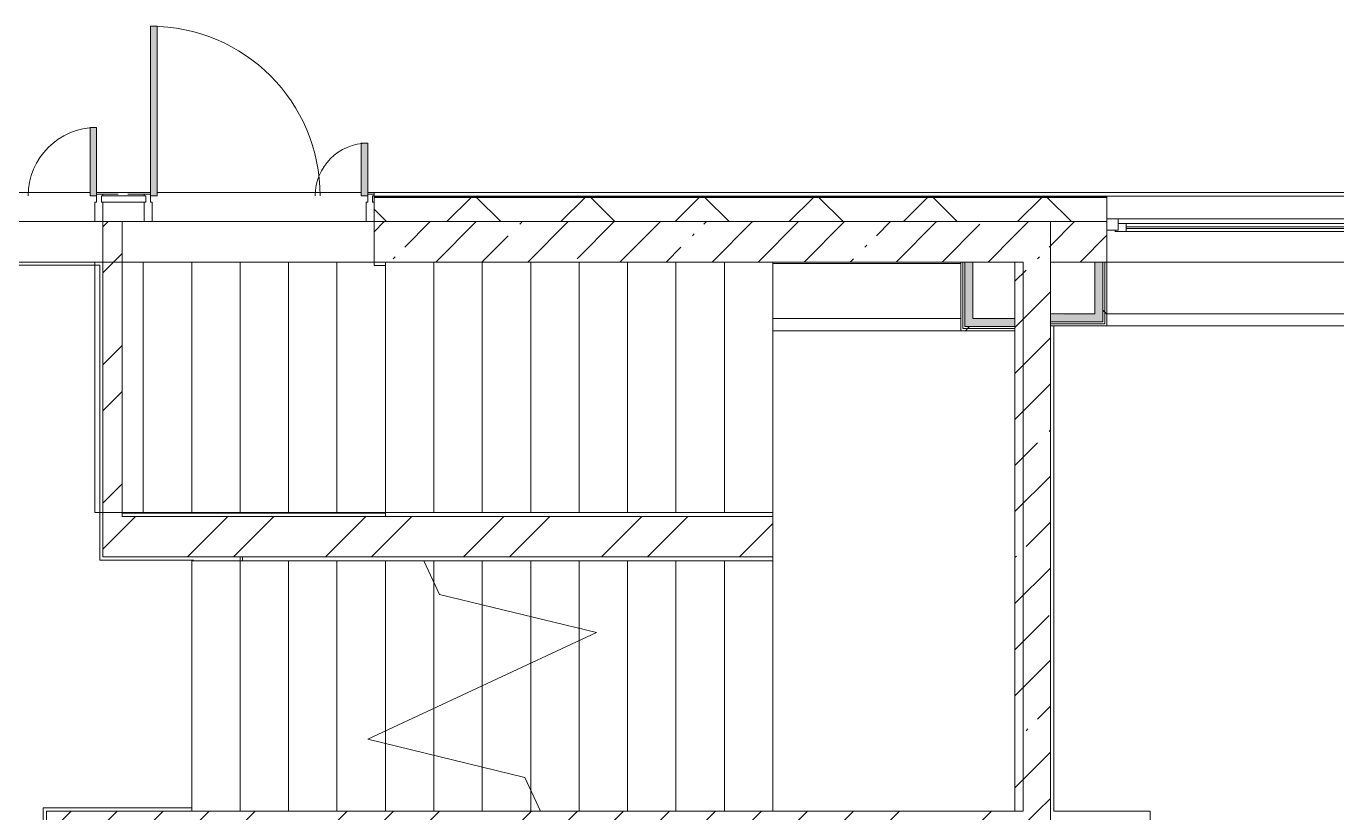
# Model space of a CAD drawing. Header units: millimetres. Extents: x -3724 to 231642, y -8553 to 29017.
# Drawn here: x 174159 to 182278, y 17740 to 22610 of the extents above; entities that cross this region are included whole.
import ezdxf

# ---------------------------------------------------------------- set-up
doc = ezdxf.new("R2010")
doc.units = ezdxf.units.MM
doc.linetypes.add('200_ШТРИХ__ш1_п0_6_', pattern=[160, 100, -60])
for name, color, linetype, lineweight in [('A-DETL-MBND-1', 7, '200_ШТРИХ__ш1_п0_6_', 9), ('A-GLAZ-2', 7, 'Continuous', 5), ('A-GLAZ-CWMG-2', 7, 'Continuous', 5), ('A-WALL', 7, 'Continuous', 9), ('A-WALL-3', 7, 'Continuous', 5), ('I-WALL-3', 7, 'Continuous', 5), ('S-STRS-3', 7, 'Continuous', 5), ('S-STRS-MBND-2', 7, 'Continuous', 5)]:
    doc.layers.add(name, color=color, linetype=linetype, lineweight=lineweight)
for name, color, linetype, lineweight, true_color in [('A-DOOR-2', 7, 'Continuous', 5, 0xaaaaaa), ('A-DOOR-3', 7, 'Continuous', 5, 0xe2e2e2), ('A-FLOR-1', 7, 'Continuous', 5, 0xaaaaaa), ('I-WALL-1', 7, 'Continuous', 5, 0xe7e7e7), ('I-WALL-2', 7, 'Continuous', 9, 0xe7e7e7)]:
    doc.layers.add(name, color=color, linetype=linetype, lineweight=lineweight, true_color=true_color)
pattern_1 = [(45, (79704.28, 0), (-285.1231, 285.1231), []), (45, (79989.4, 0), (-285.1231, 285.1231), [504.031, -100.806, 16.764, -84.042])]
pattern_2 = [(45, (79704.3, 0), (-427.6843, 427.6843), []), (45, (79989.4, 0), (-427.6843, 427.6843), [])]
pattern_3 = [(45, (79704.3, 0), (-530.33, 530.33), []), (135, (79704.3, 0), (-530.33, -530.33), [])]

# ---------------------------------------------------------------- blocks, each defined once
blk = doc.blocks.new('120_Окно_СКБ_2Ст_Фрамуга сверху - 120_Окно_СКБ_2Ст_2300х2500_h_ ДОО-23103760-1_3_1_птичка')
at = {"layer": 'A-GLAZ-2'}
for p, q in [((-1150, -127), (-1150, -57)), ((-1150, -57), (-1080, -57)), ((1150, -57), (-1150, -57)), ((-1080, -57), (-1080, -127)), ((-1080, -57), (1080, -57)), ((520, -127), (520, -57)), ((520, -57), (590, -57)), ((590, -57), (590, -127)), ((1080, -127), (1080, -57)), ((1080, -57), (1150, -57)), ((1150, -57), (1150, -127)), ((-1080, -127), (-1150, -127)), ((-1150, -127), (-1100, -127)), ((-1080, -127), (-1100, -127)), ((-1100, -127), (-1100, -137)), ((-1100, -137), (540, -137)), ((540, -137), (-1100, -137)), ((520, -87), (-1080, -87)), ((-1080, -87), (-1080, -127)), ((-1030, -137), (-1030, -87)), ((-1030, -107), (470, -107)), ((470, -117), (-1030, -117)), ((470, -137), (470, -87)), ((520, -127), (520, -87)), ((590, -127), (520, -127)), ((540, -127), (520, -127)), ((540, -127), (570, -127)), ((540, -127), (570, -127)), ((540, -137), (540, -127)), ((590, -127), (570, -127)), ((570, -127), (570, -137)), ((570, -137), (1100, -137)), ((1100, -137), (570, -137)), ((1080, -87), (590, -87)), ((590, -87), (590, -127)), ((640, -137), (640, -87)), ((640, -107), (1030, -107)), ((1030, -117), (640, -117)), ((1030, -137), (1030, -87)), ((1080, -127), (1080, -87)), ((1150, -127), (1080, -127)), ((1100, -127), (1080, -127)), ((1100, -127), (1150, -127)), ((1100, -137), (1100, -127))]:
    blk.add_line(p, q, dxfattribs=at)
blk = doc.blocks.new('DRS_ДПУ_распашная__2Ст_Прямоугольная1 - ВН-4_ Нр_ДО_1500х2200 глухая-26741401-1_3_1_птичка')
at = {"layer": 'A-DOOR-3'}
for points in [[(-770, 0), (-730, 0), (-730, 1050), (-770, 1050), (-770, 20)], [(770, 0), (770, 423.1), (730, 423.1), (730, 0)]]:
    blk.add_hatch(color=256, dxfattribs=at).paths.add_polyline_path(points)
at = {"layer": 'A-DOOR-2'}
for p, q in [((-770, 1050), (-770, 0)), ((-730, 1050), (-770, 1050)), ((-730, 0), (-730, 1050)), ((770, 423.1), (730, 423.1)), ((730, 423.1), (730, 0)), ((770, 0), (770, 423.1)), ((-770, 0), (-730, 0)), ((730, 0), (770, 0))]:
    blk.add_line(p, q, dxfattribs=at)
for centre, radius, start, end in [((-770, 0), 1050, 360, 90), ((770, 0), 423.1, 90, 180)]:
    blk.add_arc(centre, radius, start, end, dxfattribs=at)
blk = doc.blocks.new('Прямоугольный импост - Импост структурный с накладкой - 170мм-22855209-1_3_1_птичка')
at = {"layer": 'A-GLAZ-CWMG-2'}
for p, q in [((-50, 40), (-50, 160)), ((-50, 160), (0, 160)), ((0, 160), (0, 40)), ((-40, 40), (-50, 40)), ((-40, 0), (-40, 40)), ((-10, 40), (-10, 0)), ((0, 40), (-10, 40)), ((-10, 0), (0, 0)), ((0, 0), (0, -10)), ((0, -10), (-40, -10))]:
    blk.add_line(p, q, dxfattribs=at)
blk = doc.blocks.new('PNS_Панель прямоугольная - Нр_Металл - 40мм-23713233-1_3_1_птичка')
at = {"layer": 'A-GLAZ-2'}
for p, q in [((-137.5, 0), (137.5, 0)), ((137.5, 0), (-137.5, 0)), ((-127.5, -40), (127.5, -40))]:
    blk.add_line(p, q, dxfattribs=at)
blk = doc.blocks.new('Прямоугольный импост - Импост структурный с накладкой - 170мм-22855551-1_3_1_птичка')
at = {"layer": 'A-DETL-MBND-1'}
for p, q in [((94930, 21560), (94930, 21570)), ((95185, 21570), (94930, 21570)), ((95185, 21570), (95185, 21560))]:
    blk.add_line(p, q, dxfattribs=at)
blk = doc.blocks.new('Прямоугольный импост - Импост структурный с накладкой - 170мм-22855665-1_3_1_птичка')
at = {"layer": 'A-GLAZ-CWMG-2'}
for p, q in [((-25, 40), (-25, 160)), ((-25, 160), (25, 160)), ((25, 160), (25, 40)), ((-15, 40), (-25, 40)), ((-25, -10), (-25, 0)), ((-25, 0), (-15, 0)), ((-15, 0), (-15, 40)), ((15, 40), (15, 0)), ((25, 40), (15, 40)), ((15, -10), (-25, -10))]:
    blk.add_line(p, q, dxfattribs=at)
blk = doc.blocks.new('Прямоугольный импост - Импост структурный с накладкой - 170мм-V248-1_3_1_птичка')
at = {"layer": 'A-GLAZ-CWMG-2'}
for p, q in [((-25, 40), (-25, 160)), ((-25, 160), (25, 160)), ((25, 160), (25, 40)), ((-15, 40), (-25, 40)), ((-15, 0), (-15, 40)), ((15, 40), (15, 0)), ((25, 40), (15, 40)), ((15, 0), (25, 0)), ((25, 0), (25, -10)), ((25, -10), (-15, -10))]:
    blk.add_line(p, q, dxfattribs=at)
blk = doc.blocks.new('DRS_ДПУ_распашная__2Ст_Прямоугольная1 - ВН-4_ Нр_ДО_1500х2200 глухая-26857260-1_3_1_птичка')
at = {"layer": 'A-DOOR-3'}
for points in [[(-672.5, 0), (-632.5, 0), (-632.5, 1050), (-672.5, 1050), (-672.5, 20)], [(632.5, 0), (672.5, 0), (672.5, 325.6), (632.5, 325.6), (632.5, 20)]]:
    blk.add_hatch(color=256, dxfattribs=at).paths.add_polyline_path(points)
at = {"layer": 'A-DOOR-2'}
for p, q in [((-672.5, 1050), (-672.5, 0)), ((-632.5, 1050), (-672.5, 1050)), ((-632.5, 0), (-632.5, 1050)), ((672.5, 325.6), (632.5, 325.6)), ((632.5, 325.6), (632.5, 0)), ((672.5, 0), (672.5, 325.6)), ((-672.5, 0), (-632.5, 0)), ((632.5, 0), (672.5, 0))]:
    blk.add_line(p, q, dxfattribs=at)
for centre, radius, start, end in [((-672.5, 0), 1050, 360, 90), ((672.5, 0), 325.6, 90, 180)]:
    blk.add_arc(centre, radius, start, end, dxfattribs=at)
blk = doc.blocks.new('Зашивка приборов отопления - Зашивка приборов отопления-33267402-1_3_1_птичка')
at = {"layer": 'A-WALL-3'}
for p, q in [((103450, 21150), (101150, 21150)), ((105550, 21150), (104650, 21150)), ((107750, 21150), (106850, 21150)), ((101150, 20829), (108150, 20829)), ((108150, 20829), (101150, 20829)), ((101150, 20754), (108150, 20754))]:
    blk.add_line(p, q, dxfattribs=at)
blk = doc.blocks.new('Зашивка приборов отопления32 - Зашивка приборов отопления-33323791-1_3_1_птичка')
at = {"layer": 'A-WALL-3'}
for p, q in [((126595, 120), (125430, 120)), ((126595, 45), (126595, 120)), ((126595, 45), (125430, 45)), ((125430, 45), (126595, 45)), ((126595, -295), (126595, 45)), ((125430, -295), (126595, -295))]:
    blk.add_line(p, q, dxfattribs=at)

msp = doc.modelspace()

# ---------------------------------------------------------------- hatches: boundary and pattern name
at = {"layer": 'A-WALL-3'}
h = msp.add_hatch(dxfattribs=at)
h.set_pattern_fill('FP_137', color=256, style=0, pattern_type=2)
h.set_pattern_definition([(45, (79704.3, 0), (-353.5534, 353.5534), []), (135, (79704.3, 0), (-353.5534, -353.5534), [])])
h.paths.add_polyline_path([(179446, 21400), (180854.3, 21400), (180854.3, 21550), (176314.3, 21550), (176314.3, 21400), (178784.3, 21400)])
h.paths.add_polyline_path([(186554.3, 21400), (186554.3, 21550), (185254.3, 21550), (185254.3, 21400), (185754.3, 21400)])
h.paths.add_polyline_path([(184354.3, 21400), (184354.3, 21550), (183154.3, 21550), (183154.3, 21400), (183641.2, 21400)])
h.paths.add_polyline_path([(190054.3, 21400), (190507.4, 21400), (190398.9, 21550), (189654.3, 21550), (189654.3, 21400), (189934, 21400)])
h.paths.add_polyline_path([(187454.3, 21400), (188754.3, 21400), (188754.3, 21550), (187454.3, 21550), (187454.3, 21540.1)])
h.paths.add_polyline_path([(173014.3, 21400), (173010.7, 21550), (172764.3, 21550), (172764.3, 21400), (172874.3, 21400)])
h.paths.add_polyline_path([(190754.3, 21400), (190939.4, 21400), (190830.9, 21550), (190645.8, 21550), (190674.7, 21510)])
at = {"layer": 'I-WALL-1'}
for points in [[(180829.3, 20779), (180829.3, 21150), (180779.3, 21150), (180779.3, 20779)], [(180524.3, 20779), (180779.3, 20779), (180779.3, 20829), (180504.3, 20823.4), (180504.3, 20779)]]:
    msp.add_hatch(color=256, dxfattribs=at).paths.add_polyline_path(points)
at = {"layer": 'I-WALL-2'}
for points in [[(179974.3, 20750), (180024.3, 20750), (180024.3, 21150), (179974.3, 21150), (179974.3, 20787.6)], [(180024.3, 20750), (180284.3, 20750), (180284.3, 20800), (180024.3, 20800), (180024.3, 20787.6)]]:
    msp.add_hatch(color=256, dxfattribs=at).paths.add_polyline_path(points)
at = {"layer": 'I-WALL-3'}
h = msp.add_hatch(dxfattribs=at)
h.set_pattern_fill('FP_118', color=256, style=0, pattern_type=2)
h.set_pattern_definition(pattern_1)
h.paths.add_polyline_path([(176384.3, 21150), (180284.3, 21150), (180284.3, 21400), (176314.3, 21400), (176314.3, 21150)])
h.paths.add_polyline_path([(173014.3, 21150), (173014.3, 21400), (172764.3, 21400), (172764.3, 21150), (172949.8, 21150)])
h = msp.add_hatch(dxfattribs=at)
h.set_pattern_fill('FP_178', color=256, style=0, pattern_type=2)
h.set_pattern_definition(pattern_2)
h.paths.add_polyline_path([(174634.3, 19325), (174754.3, 19325), (174754.3, 21400), (174634.3, 21400), (174634.3, 19391.6)])
h = msp.add_hatch(dxfattribs=at)
h.set_pattern_fill('FP_118', color=256, style=0, pattern_type=2)
h.set_pattern_definition(pattern_1)
h.paths.add_polyline_path([(180504.3, 17750), (180504.3, 21400), (180284.3, 21400), (180284.3, 17750), (180494.8, 17750)])
h = msp.add_hatch(dxfattribs=at)
h.set_pattern_fill('FP_118', color=256, style=0, pattern_type=2)
h.set_pattern_definition(pattern_1)
h.paths.add_polyline_path([(183154.3, 21150), (184354.3, 21150), (184354.3, 21400), (183154.3, 21400), (183154.3, 21217.1)])
h.paths.add_polyline_path([(180854.3, 21150), (180854.3, 21400), (180504.3, 21400), (180504.3, 21150)])
h.paths.add_polyline_path([(185754.3, 21150), (186554.3, 21150), (186554.3, 21400), (185754.3, 21400), (185754.3, 21246.2)])
h.paths.add_polyline_path([(189934, 21150), (190054.3, 21150), (190054.3, 21400), (189654.3, 21400), (189654.3, 21150)])
h.paths.add_polyline_path([(187454.3, 21150), (188754.3, 21150), (188754.3, 21400), (187454.3, 21400), (187454.3, 21320.6)])
h = msp.add_hatch(dxfattribs=at)
h.set_pattern_fill('FP_215', color=256, style=0, pattern_type=2)
h.set_pattern_definition(pattern_3)
h.paths.add_polyline_path([(180841.8, 20766.5), (180841.8, 21150), (180829.3, 21150), (180829.3, 20766.5)])
h = msp.add_hatch(dxfattribs=at)
h.set_pattern_fill('FP_215', color=256, style=0, pattern_type=2)
h.set_pattern_definition(pattern_3)
h.paths.add_polyline_path([(180841.8, 20754), (180854.3, 20755), (180854.3, 21150), (180841.8, 21150), (180841.8, 20755)])
h = msp.add_hatch(dxfattribs=at)
h.set_pattern_fill('FP_215', color=256, style=0, pattern_type=2)
h.set_pattern_definition(pattern_3)
h.paths.add_polyline_path([(180024.3, 20725), (180284.3, 20725), (180284.3, 20737.5), (179961.8, 20734.4), (179961.8, 20725), (179974.3, 20725)])
h = msp.add_hatch(dxfattribs=at)
h.set_pattern_fill('FP_215', color=256, style=0, pattern_type=2)
h.set_pattern_definition(pattern_3)
h.paths.add_polyline_path([(180024.3, 20737.5), (180284.3, 20737.5), (180284.3, 20750), (179974.3, 20750), (179974.3, 20737.5)])
h = msp.add_hatch(dxfattribs=at)
h.set_pattern_fill('FP_178', color=256, style=0, pattern_type=2)
h.set_pattern_definition(pattern_2)
h.paths.add_polyline_path([(175194.3, 19325), (178784.3, 19325), (178784.3, 19575), (174754.3, 19575), (174754.3, 19325)])
h = msp.add_hatch(dxfattribs=at)
h.set_pattern_fill('FP_118', color=256, style=0, pattern_type=2)
h.set_pattern_definition(pattern_1)
h.paths.add_polyline_path([(174284.3, 13620), (174504.3, 13620), (174504.3, 17750), (174284.3, 17750), (174284.3, 13744.9)])
h = msp.add_hatch(dxfattribs=at)
h.set_pattern_fill('FP_118', color=256, style=0, pattern_type=2)
h.set_pattern_definition(pattern_1)
h.paths.add_polyline_path([(180504.3, 17530), (180504.3, 17750), (174504.3, 17750), (174504.3, 17530), (180494.8, 17530)])

# ---------------------------------------------------------------- linework, layer by layer
at = {"layer": 'A-FLOR-1'}
for p, q in [((174889.3, 21400), (174754.3, 21400)), ((176264.3, 21400), (174939.3, 21400)), ((174614.3, 21130), (172754.3, 21130)), ((174634.3, 21150), (173014.3, 21150)), ((174614.3, 19304), (174614.3, 21130)), ((176314.3, 21129.5), (176314.3, 21150)), ((176384.3, 21129.5), (176314.3, 21129.5)), ((176384.3, 19575), (176384.3, 21129.5)), ((180524.3, 20754), (180524.3, 17750)), ((174754.3, 19595.5), (176384.3, 19595.5)), ((175484.3, 19300), (175484.3, 19325)), ((175499.3, 19300), (175499.3, 19325)), ((175194.3, 19304), (174614.3, 19304)), ((174264.3, 13620), (174264.3, 17770.5)), ((174264.3, 17770.5), (175184.3, 17770.5)), ((180524.3, 17750), (181122.3, 17750)), ((181122.3, 17750), (181122.3, 15165))]:
    msp.add_line(p, q, dxfattribs=at)
at = {"layer": 'A-WALL'}
for p, q in [((180854.3, 21553), (176314.3, 21553)), ((180854.3, 21550), (176314.3, 21550)), ((176314.3, 21400), (180284.3, 21400)), ((180504.3, 21400), (180854.3, 21400)), ((179961.8, 20737.5), (179961.8, 21150)), ((179974.3, 20750), (179974.3, 21150)), ((180829.3, 20779), (180829.3, 21150)), ((180841.8, 20766.5), (180841.8, 21150)), ((180284.3, 20725), (180284.3, 20800)), ((180504.3, 20829), (180504.3, 20754)), ((180284.3, 20737.5), (179961.8, 20737.5)), ((180284.3, 20750), (179974.3, 20750)), ((180504.3, 20779), (180829.3, 20779)), ((180504.3, 20766.5), (180841.8, 20766.5))]:
    msp.add_line(p, q, dxfattribs=at)
at = {"layer": 'A-WALL-3'}
for p, q in [((173094.3, 21580), (174554.3, 21580)), ((174594.3, 21580), (174929.3, 21580)), ((174969.3, 21580), (176234.3, 21580)), ((176274.3, 21580), (190846.2, 21580)), ((176314.3, 21580), (176314.3, 21400)), ((188754.3, 21558), (176314.3, 21558)), ((180854.3, 21400), (180854.3, 21558)), ((180284.3, 21400), (180504.3, 21400))]:
    msp.add_line(p, q, dxfattribs=at)
at = {"layer": 'I-WALL-3'}
for p, q in [((173064.3, 21400), (174584.3, 21400)), ((174754.3, 21400), (174634.3, 21400)), ((174634.3, 21400), (174634.3, 19325)), ((174754.3, 19575), (174754.3, 21400)), ((176314.3, 21400), (176314.3, 21150)), ((180504.3, 21400), (180504.3, 20829)), ((180854.3, 20754), (180854.3, 21400)), ((176314.3, 21150), (180284.3, 21150)), ((179949.3, 21150), (179949.3, 20725)), ((180024.3, 20800), (180024.3, 21150)), ((180284.3, 21150), (180284.3, 20800)), ((185254.3, 21150), (180504.3, 21150)), ((180779.3, 21150), (180779.3, 20829)), ((180284.3, 20800), (180024.3, 20800)), ((180779.3, 20829), (180504.3, 20829)), ((179949.3, 20725), (180284.3, 20725)), ((180284.3, 20725), (180284.3, 17750)), ((180504.3, 20754), (180504.3, 17530)), ((180504.3, 20754), (180854.3, 20754)), ((178784.3, 19575), (174754.3, 19575)), ((178784.3, 19325), (178784.3, 19575)), ((174634.3, 19325), (178784.3, 19325)), ((174284.3, 17750), (174284.3, 13620)), ((180284.3, 17750), (174284.3, 17750))]:
    msp.add_line(p, q, dxfattribs=at)
at = {"layer": 'S-STRS-3'}
for p, q in [((176384.3, 19600), (176384.3, 21150)), ((176684.3, 19600), (176684.3, 21150)), ((176684.3, 19600), (176684.3, 21150)), ((176984.3, 19600), (176984.3, 21150)), ((176984.3, 19600), (176984.3, 21150)), ((177284.3, 19600), (177284.3, 21150)), ((177284.3, 19600), (177284.3, 21150)), ((177584.3, 19600), (177584.3, 21150)), ((177584.3, 19600), (177584.3, 21150)), ((177884.3, 19600), (177884.3, 21150)), ((177884.3, 19600), (177884.3, 21150)), ((178184.3, 19600), (178184.3, 21150)), ((178184.3, 19600), (178184.3, 21150)), ((178484.3, 19600), (178484.3, 21150)), ((178484.3, 19600), (178484.3, 21150)), ((178784.3, 21140), (178784.3, 21150)), ((178784.3, 21140), (178784.3, 21150)), ((178784.3, 19600), (178784.3, 20725)), ((178784.3, 19600), (178784.3, 20725)), ((176684.3, 19600), (176384.3, 19600)), ((176984.3, 19600), (176684.3, 19600)), ((177284.3, 19600), (176984.3, 19600)), ((177584.3, 19600), (177284.3, 19600)), ((177884.3, 19600), (177584.3, 19600)), ((178184.3, 19600), (177884.3, 19600)), ((178484.3, 19600), (178184.3, 19600)), ((178784.3, 19600), (178484.3, 19600)), ((178784.3, 19600), (178784.3, 19575)), ((178784.3, 19325), (178784.3, 19300)), ((175184.3, 19300), (175184.3, 17750)), ((175184.3, 19300), (175484.3, 19300)), ((175184.3, 19300), (175184.3, 17750)), ((175484.3, 19300), (175784.3, 19300)), ((175484.3, 19300), (175484.3, 17750)), ((175484.3, 19300), (175484.3, 17750)), ((175784.3, 19300), (176084.3, 19300)), ((175784.3, 19300), (175784.3, 17750)), ((175784.3, 19300), (175784.3, 17750)), ((176084.3, 19300), (176384.3, 19300)), ((176084.3, 19300), (176084.3, 17750)), ((176084.3, 19300), (176084.3, 17750)), ((176384.3, 19300), (176622.9, 19300)), ((176384.3, 19300), (176384.3, 18245.2)), ((176384.3, 19300), (176384.3, 18245.2)), ((176622.9, 19300), (176684.3, 19300)), ((176684.3, 19300), (176984.3, 19300)), ((176684.3, 19300), (176684.3, 19168.4)), ((176684.3, 19300), (176684.3, 19168.4)), ((176984.3, 19300), (177284.3, 19300)), ((176984.3, 19300), (176984.3, 19027.2)), ((176984.3, 19300), (176984.3, 19027.2)), ((177284.3, 19300), (177584.3, 19300)), ((177284.3, 19300), (177284.3, 18954.3)), ((177284.3, 19300), (177284.3, 18954.3)), ((177584.3, 19300), (177884.3, 19300)), ((177584.3, 19300), (177584.3, 18881.4)), ((177584.3, 19300), (177584.3, 18881.4)), ((177884.3, 19300), (178184.3, 19300)), ((177884.3, 19300), (177884.3, 17750)), ((177884.3, 19300), (177884.3, 17750)), ((178184.3, 19300), (178484.3, 19300)), ((178184.3, 19300), (178184.3, 17750)), ((178184.3, 19300), (178184.3, 17750)), ((178484.3, 19300), (178784.3, 19300)), ((178484.3, 19300), (178484.3, 17750)), ((178484.3, 19300), (178484.3, 17750)), ((178784.3, 19300), (178784.3, 17750)), ((176684.3, 19168.4), (176684.3, 18385.1)), ((176684.3, 19168.4), (176684.3, 18385.1)), ((176984.3, 19027.2), (176984.3, 18525)), ((176984.3, 19027.2), (176984.3, 18525)), ((177284.3, 18954.3), (177284.3, 18664.9)), ((177284.3, 18954.3), (177284.3, 18664.9)), ((177584.3, 18881.4), (177584.3, 18804.8)), ((177584.3, 18881.4), (177584.3, 18804.8)), ((177584.3, 18804.8), (177584.3, 17750)), ((177584.3, 18804.8), (177584.3, 17750)), ((177284.3, 18664.9), (177284.3, 17881.6)), ((177284.3, 18664.9), (177284.3, 17881.6)), ((176984.3, 18525), (176984.3, 18022.8)), ((176984.3, 18525), (176984.3, 18022.8)), ((176684.3, 18385.1), (176684.3, 18095.7)), ((176684.3, 18385.1), (176684.3, 18095.7)), ((176384.3, 18245.2), (176384.3, 18168.6)), ((176384.3, 18245.2), (176384.3, 18168.6)), ((176384.3, 18168.6), (176384.3, 17750)), ((176384.3, 18168.6), (176384.3, 17750)), ((176684.3, 18095.7), (176684.3, 17750)), ((176684.3, 18095.7), (176684.3, 17750)), ((176984.3, 18022.8), (176984.3, 17750)), ((176984.3, 18022.8), (176984.3, 17750)), ((177284.3, 17881.6), (177284.3, 17750)), ((177284.3, 17881.6), (177284.3, 17750)), ((177284.3, 17750), (177345.7, 17750))]:
    msp.add_line(p, q, dxfattribs=at)
at = {"layer": 'S-STRS-MBND-2'}
for p, q in [((174584.3, 19600), (174584.3, 21150)), ((178784.3, 21150), (174584.3, 21150)), ((174884.3, 19600), (174884.3, 21150)), ((174884.3, 19600), (174884.3, 21150)), ((175184.3, 19600), (175184.3, 21150)), ((175184.3, 19600), (175184.3, 21150)), ((175484.3, 19600), (175484.3, 21150)), ((175484.3, 19600), (175484.3, 21150)), ((175784.3, 19600), (175784.3, 21150)), ((175784.3, 19600), (175784.3, 21150)), ((176084.3, 19600), (176084.3, 21150)), ((176084.3, 19600), (176084.3, 21150)), ((176384.3, 19600), (176384.3, 21150)), ((176384.3, 19600), (176384.3, 21150)), ((176684.3, 19600), (176684.3, 21150)), ((176684.3, 19600), (176684.3, 21150)), ((176984.3, 19600), (176984.3, 21150)), ((176984.3, 19600), (176984.3, 21150)), ((177284.3, 19600), (177284.3, 21150)), ((177284.3, 19600), (177284.3, 21150)), ((177584.3, 19600), (177584.3, 21150)), ((177584.3, 19600), (177584.3, 21150)), ((177884.3, 19600), (177884.3, 21150)), ((177884.3, 19600), (177884.3, 21150)), ((178184.3, 19600), (178184.3, 21150)), ((178184.3, 19600), (178184.3, 21150)), ((178484.3, 19600), (178484.3, 21150)), ((178484.3, 19600), (178484.3, 21150)), ((180334.3, 21150), (178784.3, 21150)), ((178784.3, 19600), (178784.3, 21150)), ((178784.3, 19600), (178784.3, 21150)), ((180334.3, 17750), (180334.3, 21150)), ((178784.3, 19600), (174584.3, 19600)), ((178784.3, 19600), (178784.3, 19300)), ((176622.9, 19300), (178784.3, 19300)), ((176720.1, 19091.4), (176622.9, 19300)), ((176684.3, 19300), (176684.3, 19168.4)), ((176684.3, 19300), (176684.3, 19168.4)), ((176984.3, 19300), (176984.3, 19027.2)), ((176984.3, 19300), (176984.3, 19027.2)), ((177284.3, 19300), (177284.3, 18954.3)), ((177284.3, 19300), (177284.3, 18954.3)), ((177584.3, 19300), (177584.3, 18881.4)), ((177584.3, 19300), (177584.3, 18881.4)), ((177884.3, 19300), (177884.3, 17750)), ((177884.3, 19300), (177884.3, 17750)), ((178184.3, 19300), (178184.3, 17750)), ((178184.3, 19300), (178184.3, 17750)), ((178484.3, 19300), (178484.3, 17750)), ((178484.3, 19300), (178484.3, 17750)), ((178784.3, 19300), (178784.3, 17750)), ((178784.3, 19300), (178784.3, 17750)), ((177692.3, 18855.2), (176720.1, 19091.4)), ((176276.2, 18194.8), (177692.3, 18855.2)), ((177584.3, 18804.8), (177584.3, 17750)), ((177584.3, 18804.8), (177584.3, 17750)), ((177284.3, 18664.9), (177284.3, 17881.6)), ((177284.3, 18664.9), (177284.3, 17881.6)), ((176984.3, 18525), (176984.3, 18022.8)), ((176984.3, 18525), (176984.3, 18022.8)), ((176684.3, 18385.1), (176684.3, 18095.7)), ((176684.3, 18385.1), (176684.3, 18095.7)), ((177248.4, 17958.6), (176276.2, 18194.8)), ((176384.3, 18245.2), (176384.3, 18168.6)), ((176384.3, 18245.2), (176384.3, 18168.6)), ((177345.7, 17750), (177248.4, 17958.6)), ((177345.7, 17750), (178784.3, 17750)), ((178784.3, 17750), (180334.3, 17750))]:
    msp.add_line(p, q, dxfattribs=at)

# ---------------------------------------------------------------- block references
at = {"layer": 'A-DETL-MBND-1'}
msp.add_blockref('Прямоугольный импост - Импост структурный с накладкой - 170мм-22855551-1_3_1_птичка', (79704.3, 0), dxfattribs=at)
at = {"layer": 'A-DOOR-2'}
for name, p in [('DRS_ДПУ_распашная__2Ст_Прямоугольная1 - ВН-4_ Нр_ДО_1500х2200 глухая-26741401-1_3_1_птичка', (173824.3, 21560)), ('DRS_ДПУ_распашная__2Ст_Прямоугольная1 - ВН-4_ Нр_ДО_1500х2200 глухая-26857260-1_3_1_птичка', (175601.8, 21560))]:
    msp.add_blockref(name, p, dxfattribs=at)
at = {"layer": 'A-GLAZ-2'}
for name, p in [('PNS_Панель прямоугольная - Нр_Металл - 40мм-23713233-1_3_1_птичка', (174761.8, 21560)), ('120_Окно_СКБ_2Ст_Фрамуга сверху - 120_Окно_СКБ_2Ст_2300х2500_h_ ДОО-23103760-1_3_1_птичка', (182004.3, 21475))]:
    msp.add_blockref(name, p, dxfattribs=at)
at = {"layer": 'A-GLAZ-CWMG-2', "extrusion": (0, 0, -1), "rotation": 180}
for name, p in [('Прямоугольный импост - Импост структурный с накладкой - 170мм-V248-1_3_1_птичка', (-174609.3, 21560)), ('Прямоугольный импост - Импост структурный с накладкой - 170мм-22855665-1_3_1_птичка', (-174914.3, 21560)), ('Прямоугольный импост - Импост структурный с накладкой - 170мм-22855209-1_3_1_птичка', (-176314.3, 21560))]:
    msp.add_blockref(name, p, dxfattribs=at)
at = {"layer": 'A-WALL-3', "rotation": 180}
msp.add_blockref('Зашивка приборов отопления32 - Зашивка приборов отопления-33323791-1_3_1_птичка', (305379.3, 20845), dxfattribs=at)
at = {"layer": 'A-WALL-3'}
msp.add_blockref('Зашивка приборов отопления - Зашивка приборов отопления-33267402-1_3_1_птичка', (79704.3, 0), dxfattribs=at)

doc.saveas('drawing.dxf')
